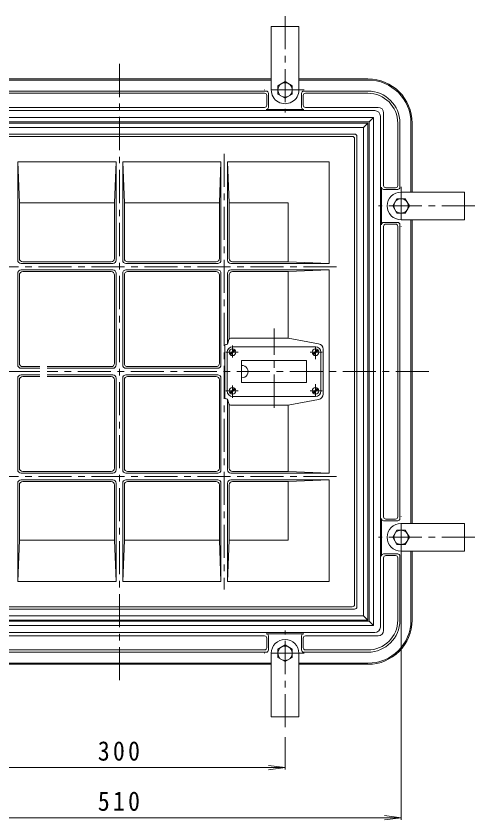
# Model space of a CAD drawing. Units: millimetres, scale not verified. Extents: x -740 to 292, y -708 to 621.
# Drawn here: x -353 to 63, y -107 to 621 of the extents above; entities that cross this region are included whole.
import ezdxf

# ---------------------------------------------------------------- set-up
doc = ezdxf.new("R2010")
doc.units = ezdxf.units.MM
doc.header["$LTSCALE"] = 6
doc.linetypes.add('CHAIN1', pattern=[8, 5, -1, 1, -1])
for name, color, linetype, lineweight in [('1-0', 3, 'Continuous', 9), ('1-1', 2, 'Continuous', 9), ('1-4', 7, 'Continuous', 9), ('1-A', 7, 'Continuous', 9), ('1-B', 4, 'Continuous', 9)]:
    doc.layers.add(name, color=color, linetype=linetype, lineweight=lineweight)
doc.styles.add('ＭＳ ゴシック', font='')
doc.styles.get('ＭＳ ゴシック').set_extended_font_data('MS Gothic')

msp = doc.modelspace()

# ---------------------------------------------------------------- linework, layer by layer
at = {"layer": '1-0', "linetype": 'CHAIN1'}
for p, q in [((-259.148, 577.398), (-259.148, 18.326)), ((-164.148, 496.112), (-164.148, 101.512)), ((-62.493, 393.812), (-455.803, 393.812)), ((-331.239, 298.812), (-535.893, 298.812)), ((21.109, 298.812), (-324.458, 298.812)), ((-62.493, 203.812), (-455.803, 203.812))]:
    msp.add_line(p, q, dxfattribs=at)
at = {"layer": '1-0'}
for p, q in [((-34.148, 523.812), (-484.148, 523.812)), ((-38.148, 519.812), (-480.148, 519.812)), ((-38.148, 519.812), (-34.148, 523.812)), ((-38.148, 519.812), (-38.148, 77.812)), ((-34.148, 523.812), (-34.148, 73.812)), ((-46.164, 513.796), (-472.132, 513.796)), ((-48.254, 511.706), (-470.042, 511.706)), ((-46.254, 509.706), (-46.254, 87.918)), ((-44.164, 511.796), (-44.164, 85.828)), ((-351.148, 399.812), (-351.148, 488.812)), ((-349.648, 451.491), (-351.148, 488.812)), ((-351.148, 488.812), (-262.148, 488.812)), ((-167.148, 488.812), (-256.148, 488.812)), ((-168.648, 451.491), (-167.148, 488.812)), ((-167.148, 399.812), (-167.148, 488.812)), ((-161.148, 399.812), (-161.148, 488.812)), ((-159.648, 451.491), (-161.148, 488.812)), ((-69.148, 488.812), (-161.148, 488.812)), ((-69.148, 396.812), (-69.148, 488.812)), ((-349.648, 401.312), (-349.648, 451.491)), ((-349.648, 451.491), (-263.648, 451.491)), ((-263.648, 401.312), (-263.648, 451.491)), ((-254.648, 401.312), (-254.648, 451.491)), ((-168.648, 451.491), (-254.648, 451.491)), ((-168.648, 401.312), (-168.648, 451.491)), ((-159.648, 401.312), (-159.648, 451.491)), ((-348.148, 396.812), (-265.148, 396.812)), ((-346.648, 398.312), (-266.648, 398.312)), ((-170.148, 396.812), (-253.148, 396.812)), ((-171.648, 398.312), (-251.648, 398.312)), ((-158.148, 396.812), (-69.148, 396.812)), ((-156.648, 398.312), (-106.469, 398.312)), ((-69.148, 396.812), (-106.469, 398.312)), ((-351.148, 387.812), (-351.148, 304.812)), ((-349.648, 386.312), (-349.648, 306.312)), ((-348.148, 390.812), (-265.148, 390.812)), ((-346.648, 389.312), (-266.648, 389.312)), ((-263.648, 386.312), (-263.648, 306.312)), ((-262.148, 387.812), (-262.148, 304.812)), ((-256.148, 387.812), (-256.148, 304.812)), ((-254.648, 386.312), (-254.648, 306.312)), ((-170.148, 390.812), (-253.148, 390.812)), ((-171.648, 389.312), (-251.648, 389.312)), ((-168.648, 386.312), (-168.648, 306.312)), ((-167.148, 387.812), (-167.148, 304.812)), ((-161.148, 387.812), (-161.148, 323.861)), ((-159.648, 386.312), (-159.648, 328.536)), ((-158.148, 390.812), (-69.148, 390.812)), ((-156.648, 389.312), (-106.469, 389.312)), ((-106.469, 389.312), (-69.148, 390.812)), ((-106.469, 329.086), (-106.469, 389.312)), ((-69.148, 206.812), (-69.148, 390.812)), ((-160.856, 324.435), (-159.94, 327.963)), ((-158.488, 329.086), (-106.469, 329.086)), ((-78.755, 324.057), (-106.469, 329.086)), ((-163.648, 322.312), (-163.648, 275.312)), ((-162.648, 323.312), (-162.308, 323.312)), ((-74.648, 319.138), (-74.648, 278.487)), ((-348.148, 301.812), (-331.239, 301.812)), ((-346.648, 303.312), (-331.239, 303.312)), ((-324.458, 303.312), (-266.648, 303.312)), ((-324.458, 301.812), (-265.148, 301.812)), ((-170.148, 301.812), (-253.148, 301.812)), ((-171.648, 303.312), (-251.648, 303.312)), ((-351.148, 209.812), (-351.148, 292.812)), ((-349.648, 211.312), (-349.648, 291.312)), ((-348.148, 295.812), (-331.239, 295.812)), ((-346.648, 294.312), (-331.239, 294.312)), ((-324.458, 295.812), (-265.148, 295.812)), ((-324.458, 294.312), (-266.648, 294.312)), ((-263.648, 211.312), (-263.648, 291.312)), ((-262.148, 209.812), (-262.148, 292.812)), ((-256.148, 209.812), (-256.148, 292.812)), ((-254.648, 211.312), (-254.648, 291.312)), ((-170.148, 295.812), (-253.148, 295.812)), ((-171.648, 294.312), (-251.648, 294.312)), ((-168.648, 211.312), (-168.648, 291.312)), ((-167.148, 209.812), (-167.148, 292.812)), ((-162.648, 274.312), (-162.308, 274.312)), ((-161.148, 209.812), (-161.148, 273.763)), ((-160.856, 273.189), (-159.94, 269.662)), ((-159.648, 211.312), (-159.648, 269.088)), ((-158.488, 268.538), (-106.469, 268.538)), ((-348.148, 206.812), (-265.148, 206.812)), ((-346.648, 208.312), (-266.648, 208.312)), ((-170.148, 206.812), (-253.148, 206.812)), ((-171.648, 208.312), (-251.648, 208.312)), ((-158.148, 206.812), (-69.148, 206.812)), ((-156.648, 208.312), (-106.469, 208.312)), ((-106.469, 208.312), (-69.148, 206.812)), ((-351.148, 197.812), (-351.148, 108.812)), ((-348.148, 200.812), (-265.148, 200.812)), ((-346.648, 199.312), (-266.648, 199.312)), ((-170.148, 200.812), (-253.148, 200.812)), ((-171.648, 199.312), (-251.648, 199.312)), ((-167.148, 197.812), (-167.148, 108.812)), ((-161.148, 197.812), (-161.148, 108.812)), ((-158.148, 200.812), (-69.148, 200.812)), ((-156.648, 199.312), (-106.469, 199.312)), ((-69.148, 200.812), (-106.469, 199.312)), ((-69.148, 200.812), (-69.148, 108.812)), ((-349.648, 196.312), (-349.648, 146.133)), ((-263.648, 196.312), (-263.648, 146.133)), ((-254.648, 196.312), (-254.648, 146.133)), ((-168.648, 196.312), (-168.648, 146.133)), ((-159.648, 196.312), (-159.648, 146.133)), ((-349.648, 146.133), (-351.148, 108.812)), ((-349.648, 146.133), (-263.648, 146.133)), ((-168.648, 146.133), (-254.648, 146.133)), ((-168.648, 146.133), (-167.148, 108.812)), ((-159.648, 146.133), (-161.148, 108.812)), ((-351.148, 108.812), (-262.148, 108.812)), ((-167.148, 108.812), (-256.148, 108.812)), ((-69.148, 108.812), (-161.148, 108.812)), ((-46.164, 83.828), (-472.132, 83.828)), ((-48.254, 85.918), (-470.042, 85.918)), ((-34.148, 73.812), (-484.148, 73.812)), ((-38.148, 77.812), (-480.148, 77.812)), ((-38.148, 77.812), (-34.148, 73.812))]:
    msp.add_line(p, q, dxfattribs=at)
for points in [[(-262.148, 399.812), (-262.148, 488.812), (-263.648, 451.491)], [(-256.148, 399.812), (-256.148, 488.812), (-254.648, 451.491)], [(-106.469, 398.312), (-106.469, 451.491), (-159.648, 451.491)], [(-78.755, 273.567), (-106.469, 268.538), (-106.469, 208.312)], [(-262.148, 197.812), (-262.148, 108.812), (-263.648, 146.133)], [(-256.148, 197.812), (-256.148, 108.812), (-254.648, 146.133)], [(-106.469, 199.312), (-106.469, 146.133), (-159.648, 146.133)]]:
    msp.add_lwpolyline(points, dxfattribs=at)
for centre, radius, start, end in [((-48.254, 509.706), 2, 0, 90), ((-46.164, 511.796), 2, 0, 90), ((-346.648, 401.312), 3, 180, 270), ((-266.648, 401.312), 3, 270, 0), ((-251.648, 401.312), 3, 180, 270), ((-171.648, 401.312), 3, 270, 0), ((-156.648, 401.312), 3, 180, 270), ((-348.148, 399.812), 3, 180, 270), ((-265.148, 399.812), 3, 270, 0), ((-253.148, 399.812), 3, 180, 270), ((-170.148, 399.812), 3, 270, 0), ((-158.148, 399.812), 3, 180, 270), ((-348.148, 387.812), 3, 90, 180), ((-346.648, 386.312), 3, 90, 180), ((-266.648, 386.312), 3, 0, 90), ((-265.148, 387.812), 3, 0, 90), ((-253.148, 387.812), 3, 90, 180), ((-251.648, 386.312), 3, 90, 180), ((-171.648, 386.312), 3, 0, 90), ((-170.148, 387.812), 3, 0, 90), ((-158.148, 387.812), 3, 90, 180), ((-156.648, 386.312), 3, 90, 180), ((-158.488, 327.586), 1.5, 90, 165.4379), ((-162.648, 322.312), 1, 90, 180), ((-162.308, 324.812), 1.5, 270, 345.4379), ((-79.648, 319.138), 5, 0, 79.71686), ((-346.648, 306.312), 3, 180, 270), ((-266.648, 306.312), 3, 270, 0), ((-251.648, 306.312), 3, 180, 270), ((-171.648, 306.312), 3, 270, 0), ((-348.148, 304.812), 3, 180.00189, 270), ((-265.148, 304.812), 3, 270, 359.99811), ((-253.148, 304.812), 3, 180.00189, 270), ((-170.148, 304.812), 3, 270, 359.99811), ((-348.148, 292.812), 3, 90, 179.99811), ((-346.648, 291.312), 3, 90, 180), ((-266.648, 291.312), 3, 0, 90), ((-265.148, 292.812), 3, 0.00189, 90), ((-253.148, 292.812), 3, 90, 179.99811), ((-251.648, 291.312), 3, 90, 180), ((-171.648, 291.312), 3, 0, 90), ((-170.148, 292.812), 3, 0.00189, 90), ((-79.648, 278.487), 5, 280.28314, 0), ((-162.648, 275.312), 1, 180, 270), ((-162.308, 272.812), 1.5, 14.5621, 90), ((-158.488, 270.039), 1.5, 194.5621, 270), ((-346.648, 211.312), 3, 180, 270), ((-266.648, 211.312), 3, 270, 0), ((-251.648, 211.312), 3, 180, 270), ((-171.648, 211.312), 3, 270, 0), ((-156.648, 211.312), 3, 180, 270), ((-348.148, 209.812), 3, 180, 270), ((-265.148, 209.812), 3, 270, 0), ((-253.148, 209.812), 3, 180, 270), ((-170.148, 209.812), 3, 270, 0), ((-158.148, 209.812), 3, 180, 270), ((-348.148, 197.812), 3, 90, 180), ((-346.648, 196.312), 3, 90, 180), ((-266.648, 196.312), 3, 0, 90), ((-265.148, 197.812), 3, 0, 90), ((-253.148, 197.812), 3, 90, 180), ((-251.648, 196.312), 3, 90, 180), ((-171.648, 196.312), 3, 0, 90), ((-170.148, 197.812), 3, 0, 90), ((-158.148, 197.812), 3, 90, 180), ((-156.648, 196.312), 3, 90, 180), ((-48.254, 87.918), 2, 270, 0), ((-46.164, 85.828), 2, 270, 0)]:
    msp.add_arc(centre, radius, start, end, dxfattribs=at)
at = {"layer": '1-1', "linetype": 'CHAIN1'}
for p, q in [((-109.148, 620.684), (-109.148, 533.289)), ((-91.799, 553.812), (-128.051, 553.812)), ((-4.148, 466.161), (-4.148, 429.91)), ((62.724, 448.812), (-24.671, 448.812)), ((-4.148, 131.463), (-4.148, 167.714)), ((62.724, 148.812), (-24.671, 148.812)), ((-109.148, -23.059), (-109.148, 64.335)), ((-91.799, 43.812), (-128.051, 43.812))]:
    msp.add_line(p, q, dxfattribs=at)
at = {"layer": '1-1'}
for p, q in [((-121.648, 563.812), (-396.648, 563.812)), ((-121.648, 562.812), (-396.648, 562.812)), ((-34.148, 563.812), (-96.648, 563.812)), ((-34.148, 562.812), (-96.648, 562.812)), ((-126.148, 552.812), (-392.148, 552.812)), ((-127.648, 550.812), (-390.648, 550.812)), ((-125.648, 540.062), (-125.648, 548.812)), ((-124.148, 538.062), (-124.148, 550.812)), ((-94.148, 538.062), (-94.148, 550.812)), ((-92.648, 540.062), (-92.648, 548.812)), ((-34.148, 552.812), (-92.148, 552.812)), ((-34.148, 550.812), (-90.648, 550.812)), ((-27.898, 535.062), (-490.398, 535.062)), ((-127.648, 538.062), (-390.648, 538.062)), ((-92.148, 536.062), (-126.148, 536.062)), ((-24.898, 538.062), (-90.648, 538.062)), ((-19.898, 467.312), (-19.898, 533.062)), ((-29.148, 528.812), (-489.148, 528.812)), ((-33.148, 524.812), (-485.148, 524.812)), ((-33.148, 524.812), (-29.148, 528.812)), ((-33.148, 524.812), (-33.148, 72.812)), ((-29.148, 528.812), (-29.148, 68.812)), ((-22.898, 530.062), (-22.898, 67.562)), ((-7.148, 467.312), (-7.148, 523.812)), ((-5.148, 465.812), (-5.148, 523.812)), ((4.852, 523.812), (4.852, 461.312)), ((5.852, 523.812), (5.852, 461.312)), ((-21.898, 465.812), (-21.898, 431.812)), ((-19.898, 463.812), (-7.148, 463.812)), ((-17.898, 465.312), (-9.148, 465.312)), ((-19.898, 433.812), (-7.148, 433.812)), ((-19.898, 430.312), (-19.898, 167.312)), ((-17.898, 432.312), (-9.148, 432.312)), ((-7.148, 430.312), (-7.148, 167.312)), ((-5.148, 431.812), (-5.148, 165.812)), ((4.852, 436.312), (4.852, 161.312)), ((5.852, 436.312), (5.852, 161.312)), ((-21.898, 131.812), (-21.898, 165.812)), ((-19.898, 163.812), (-7.148, 163.812)), ((-17.898, 165.312), (-9.148, 165.312)), ((-19.898, 133.812), (-7.148, 133.812)), ((-17.898, 132.312), (-9.148, 132.312)), ((-5.148, 131.812), (-5.148, 73.812)), ((4.852, 73.812), (4.852, 136.312)), ((5.852, 73.812), (5.852, 136.312)), ((-19.898, 130.312), (-19.898, 64.562)), ((-7.148, 130.312), (-7.148, 73.812)), ((-33.148, 72.812), (-485.148, 72.812)), ((-33.148, 72.812), (-29.148, 68.812)), ((-29.148, 68.812), (-489.148, 68.812)), ((-27.898, 62.562), (-490.398, 62.562)), ((-127.648, 59.562), (-390.648, 59.562)), ((-92.148, 61.562), (-126.148, 61.562)), ((-124.148, 59.562), (-124.148, 46.812)), ((-94.148, 59.562), (-94.148, 46.812)), ((-24.898, 59.562), (-90.648, 59.562)), ((-125.648, 57.562), (-125.648, 48.812)), ((-92.648, 57.562), (-92.648, 48.812)), ((-126.148, 44.812), (-392.148, 44.812)), ((-127.648, 46.812), (-390.648, 46.812)), ((-34.148, 44.812), (-92.148, 44.812)), ((-34.148, 46.812), (-90.648, 46.812)), ((-121.648, 34.812), (-396.648, 34.812)), ((-121.648, 33.812), (-396.648, 33.812)), ((-34.148, 34.812), (-96.648, 34.812)), ((-34.148, 33.812), (-96.648, 33.812))]:
    msp.add_line(p, q, dxfattribs=at)
for centre, radius, start, end in [((-34.148, 523.812), 40, 0, 90), ((-34.148, 523.812), 39, 0, 90), ((-127.648, 548.812), 2, 0, 90), ((-126.148, 550.812), 2, 0, 90), ((-92.148, 550.812), 2, 90, 180), ((-90.648, 548.812), 2, 90, 180), ((-34.148, 523.812), 29, 0, 90), ((-34.148, 523.812), 27, 0, 90), ((-127.648, 540.062), 2, 270, 0), ((-90.648, 540.062), 2, 180, 270), ((-126.148, 538.062), 2, 270, 0), ((-92.148, 538.062), 2, 180, 270), ((-27.898, 530.062), 5, 0, 90), ((-24.898, 533.062), 5, 0, 90), ((-19.898, 465.812), 2, 180, 270), ((-17.898, 467.312), 2, 180, 270), ((-9.148, 467.312), 2, 270, 0), ((-7.148, 465.812), 2, 270, 0), ((-19.898, 431.812), 2, 90, 180), ((-17.898, 430.312), 2, 90, 180), ((-9.148, 430.312), 2, 0, 90), ((-7.148, 431.812), 2, 0, 90), ((-19.898, 165.812), 2, 180, 270), ((-17.898, 167.312), 2, 180, 270), ((-9.148, 167.312), 2, 270, 0), ((-7.148, 165.812), 2, 270, 0), ((-19.898, 131.812), 2, 90, 180), ((-17.898, 130.312), 2, 90, 180), ((-9.148, 130.312), 2, 0, 90), ((-7.148, 131.812), 2, 0, 90), ((-34.148, 73.812), 40, 270, 0), ((-34.148, 73.812), 39, 270, 0), ((-34.148, 73.812), 29, 270, 0), ((-34.148, 73.812), 27, 270, 0), ((-27.898, 67.562), 5, 270, 0), ((-127.648, 57.562), 2, 0, 90), ((-126.148, 59.562), 2, 0, 90), ((-92.148, 59.562), 2, 90, 180), ((-90.648, 57.562), 2, 90, 180), ((-24.898, 64.562), 5, 270, 0), ((-127.648, 48.812), 2, 270, 0), ((-126.148, 46.812), 2, 270, 0), ((-92.148, 46.812), 2, 180, 270), ((-90.648, 48.812), 2, 180, 270)]:
    msp.add_arc(centre, radius, start, end, dxfattribs=at)
at = {"layer": '1-4'}
for p, q in [((-4.148, 139.812), (-4.148, -106.896)), ((-109.148, -32.059), (-109.148, -61.454)), ((-109.148, -59.654), (-124.02, -57.696)), ((-409.148, -59.654), (-109.148, -59.654)), ((-109.148, -59.654), (-124.02, -61.612)), ((-514.148, -105.096), (-4.148, -105.096)), ((-4.148, -105.096), (-19.02, -103.138)), ((-4.148, -105.096), (-19.02, -107.053))]:
    msp.add_line(p, q, dxfattribs=at)
at = {"layer": '1-A', "linetype": 'CHAIN1'}
msp.add_line((-119.148, 266.139), (-119.148, 337.941), dxfattribs=at)
at = {"layer": '1-A'}
for p, q in [((-156.648, 322.464), (-156.648, 311.482)), ((-81.648, 321.312), (-156.648, 321.312)), ((-81.648, 321.395), (-81.648, 310.201)), ((-151.565, 316.312), (-162.758, 316.312)), ((-161.648, 281.312), (-161.648, 316.312)), ((-159.033, 314.492), (-154.828, 318.698)), ((-158.467, 313.927), (-154.262, 318.131)), ((-75.495, 316.312), (-86.478, 316.312)), ((-79.828, 318.698), (-84.033, 314.492)), ((-79.263, 318.131), (-83.468, 313.927)), ((-76.648, 281.312), (-76.648, 316.312)), ((-89.648, 308.812), (-89.648, 288.812)), ((-156.648, 275.16), (-156.648, 286.142)), ((-89.648, 288.812), (-148.648, 288.812)), ((-81.648, 276.229), (-81.648, 287.423)), ((-151.565, 281.312), (-162.758, 281.312)), ((-154.828, 283.697), (-159.033, 279.493)), ((-154.263, 283.132), (-158.467, 278.927)), ((-75.495, 281.312), (-86.478, 281.312)), ((-84.033, 279.493), (-79.828, 283.697)), ((-83.467, 278.927), (-79.263, 283.132)), ((-81.648, 276.312), (-156.648, 276.312))]:
    msp.add_line(p, q, dxfattribs=at)
msp.add_lwpolyline([(-89.648, 308.812), (-148.648, 308.812), (-148.648, 288.812)], dxfattribs=at)
for centre in [(-156.648, 316.312), (-81.648, 316.312), (-156.648, 281.312), (-81.648, 281.312)]:
    msp.add_circle(centre, 3, dxfattribs=at)
for centre, radius, start, end in [((-156.648, 316.312), 5, 90, 180), ((-81.648, 316.312), 5, 0, 90), ((-148.169, 298.812), 5.521, 265.02089, 94.97911), ((-156.648, 281.312), 5, 180, 270), ((-81.648, 281.312), 5, 270, 0)]:
    msp.add_arc(centre, radius, start, end, dxfattribs=at)
at = {"layer": '1-B'}
for p, q in [((-121.648, 611.312), (-96.648, 611.312)), ((-121.648, 553.812), (-121.648, 611.312)), ((-96.648, 553.812), (-96.648, 611.312)), ((-4.148, 461.312), (53.352, 461.312)), ((53.352, 436.312), (53.352, 461.312)), ((-4.148, 436.312), (53.352, 436.312)), ((-4.148, 161.312), (53.352, 161.312)), ((53.352, 161.312), (53.352, 136.312)), ((-4.148, 136.312), (53.352, 136.312)), ((-121.648, 43.812), (-121.648, -13.688)), ((-96.648, 43.812), (-96.648, -13.688)), ((-121.648, -13.688), (-96.648, -13.688))]:
    msp.add_line(p, q, dxfattribs=at)
for points in [[(-115.648, 550.059), (-115.648, 557.565), (-109.148, 561.318), (-102.648, 557.565), (-102.648, 550.059), (-109.148, 546.307)], [(-7.9, 442.312), (-0.395, 442.312), (3.358, 448.812), (-0.395, 455.312), (-7.9, 455.312), (-11.653, 448.812)], [(-7.9, 155.312), (-0.395, 155.312), (3.358, 148.812), (-0.395, 142.312), (-7.9, 142.312), (-11.653, 148.812)], [(-115.648, 47.565), (-115.648, 40.059), (-109.148, 36.306), (-102.648, 40.059), (-102.648, 47.565), (-109.148, 51.317)]]:
    msp.add_lwpolyline(points, close=True, dxfattribs=at)
for centre in [(-109.148, 553.812), (-4.148, 448.812), (-4.148, 148.812), (-109.148, 43.812)]:
    msp.add_circle(centre, 6.5, dxfattribs=at)
for centre, start, end in [((-109.148, 553.812), 179.99997, 359.99997), ((-4.148, 448.812), 90.00005, 270.00005), ((-4.148, 148.812), 90.0002, 270.0002), ((-109.148, 43.812), 0.00029, 180.00029)]:
    msp.add_arc(centre, 12.5, start, end, dxfattribs=at)

# ---------------------------------------------------------------- texts
at = {"layer": '1-4', "color": 2, "char_height": 17.6, "attachment_point": 7, "style": 'ＭＳ ゴシック'}
for s, insert in [('\\T1.27;\\W0.9;300', (-278.648, -53.654)), ('\\T1.27;\\W0.9;510', (-278.648, -99.096))]:
    msp.add_mtext(s, dxfattribs=dict(at, insert=insert))

doc.saveas('drawing.dxf')
